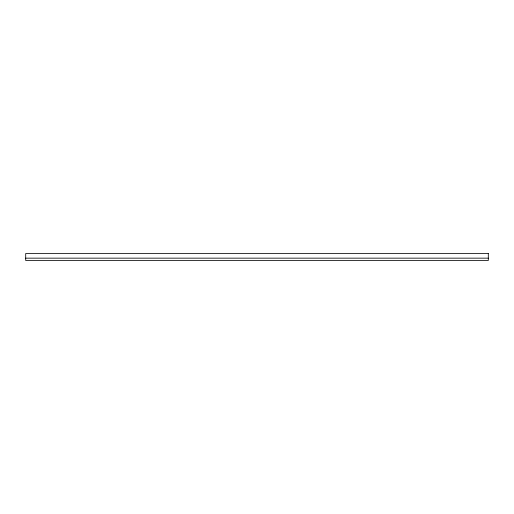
<?xml version="1.0" encoding="UTF-8"?>
<svg xmlns="http://www.w3.org/2000/svg" width="514" height="514" viewBox="0 0 514 514"><rect width="100%" height="100%" fill="white"/><g stroke="black" fill="none" stroke-linecap="round" stroke-linejoin="round"><path stroke-width="0.77" d="M25.7 258.156L488.3 258.156M488.3 253.53L25.7 253.53L25.7 260.469L488.3 260.469L488.3 253.53"/></g></svg>
